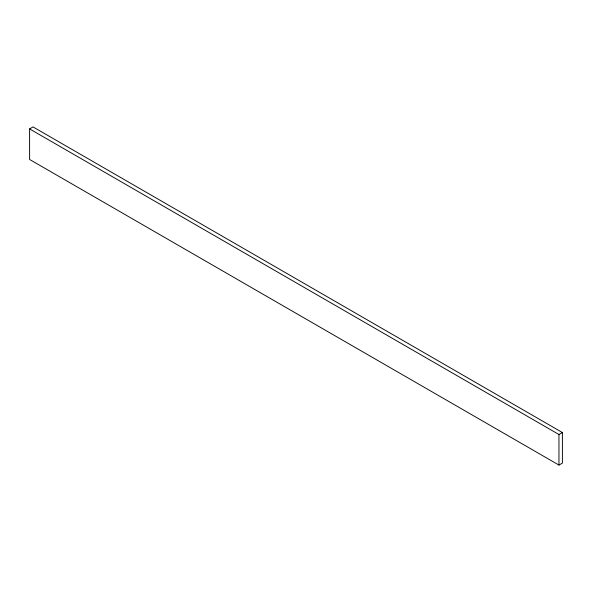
<?xml version="1.0" encoding="UTF-8"?>
<svg xmlns="http://www.w3.org/2000/svg" width="592" height="592" viewBox="0 0 592 592"><rect width="100%" height="100%" fill="white"/><g stroke="black" fill="none" stroke-linecap="round" stroke-linejoin="round"><path stroke-width="0.89" d="M29.6 128.901L33.041 126.917L562.4 432.537L562.4 463.099L558.959 465.083L29.6 159.463L29.6 128.901L558.959 434.521L562.4 432.537M558.959 434.521L558.959 465.083"/></g></svg>
